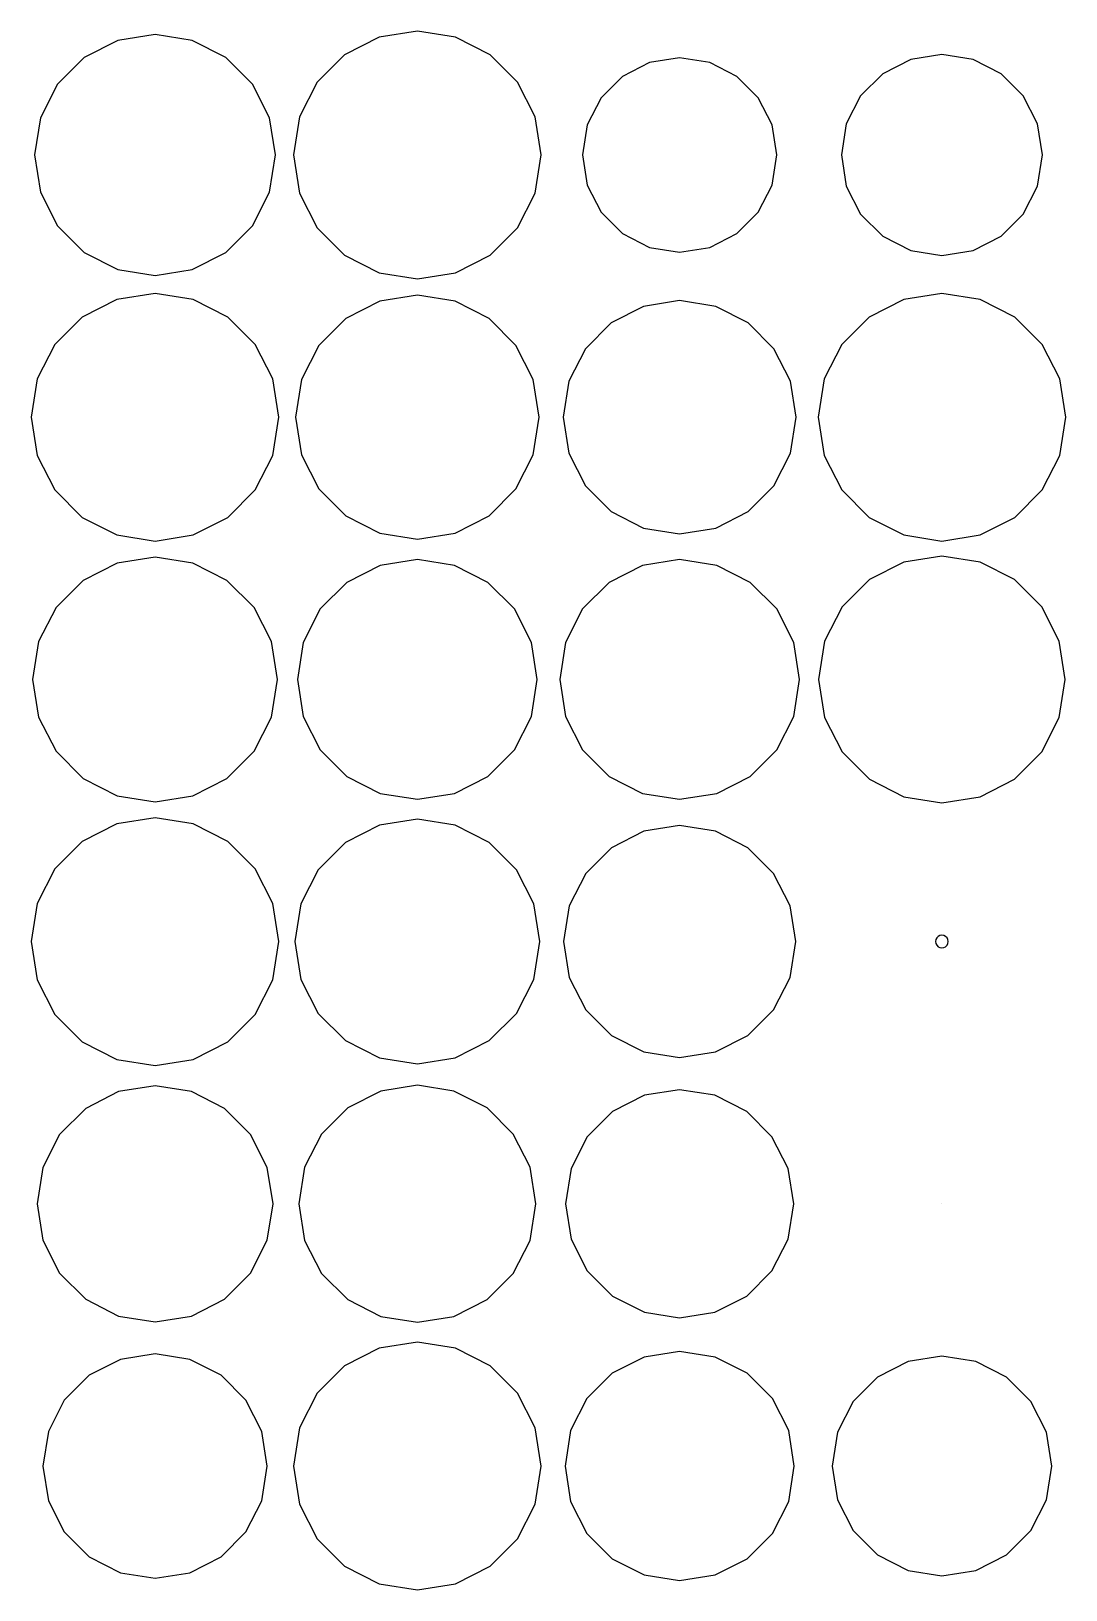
# Model space of a CAD drawing. Header units: metres. Extents: x -319 to 328, y -240 to 246.
# Drawn here: x 4.5 to 75.5, y 12.5 to 119.5 of the extents above; entities that cross this region are included whole.
import ezdxf

# ---------------------------------------------------------------- set-up
doc = ezdxf.new("R2010")
doc.units = ezdxf.units.M

msp = doc.modelspace()

# ---------------------------------------------------------------- linework, layer by layer
for p, q in [((10.445465, 118.86206, -415.6922), (8.140991, 117.68787, -415.6922)), ((13, 119.26666, -415.6922), (10.445465, 118.86206, -415.6922)), ((15.554535, 118.86206, -415.6922), (13, 119.26666, -415.6922)), ((17.85904, 117.68787, -415.6922), (15.554535, 118.86206, -415.6922)), ((28.373352, 119.083984, -415.6922), (26.003815, 117.87665, -415.6922)), ((31, 119.5, -415.6922), (28.373352, 119.083984, -415.6922)), ((33.626648, 119.083984, -415.6922), (31, 119.5, -415.6922)), ((35.996185, 117.87665, -415.6922), (33.626648, 119.083984, -415.6922)), ((26.003815, 117.87665, -415.6922), (24.123352, 115.996185, -415.6922)), ((37.876648, 115.996185, -415.6922), (35.996185, 117.87665, -415.6922)), ((67, 117.899994, -415.6922), (64.8678, 117.56229, -415.6922)), ((69.1322, 117.56229, -415.6922), (67, 117.899994, -415.6922)), ((8.140991, 117.68787, -415.6922), (6.312134, 115.85901, -415.6922)), ((19.687866, 115.85904, -415.6922), (17.85904, 117.68787, -415.6922)), ((46.93988, 117.34036, -415.6922), (45.08142, 116.39343, -415.6922)), ((49, 117.66666, -415.6922), (46.93988, 117.34036, -415.6922)), ((51.06012, 117.34036, -415.6922), (49, 117.66666, -415.6922)), ((52.91858, 116.39343, -415.6922), (51.06012, 117.34036, -415.6922)), ((64.8678, 117.56229, -415.6922), (62.944275, 116.582214, -415.6922)), ((71.055725, 116.582214, -415.6922), (69.1322, 117.56229, -415.6922)), ((6.312134, 115.85901, -415.6922), (5.137939, 113.554535, -415.6922)), ((20.86206, 113.554535, -415.6922), (19.687866, 115.85904, -415.6922)), ((24.123352, 115.996185, -415.6922), (22.916016, 113.62665, -415.6922)), ((39.083984, 113.62665, -415.6922), (37.876648, 115.996185, -415.6922)), ((45.08142, 116.39343, -415.6922), (43.606567, 114.91858, -415.6922)), ((54.393433, 114.91858, -415.6922), (52.91858, 116.39343, -415.6922)), ((62.944275, 116.582214, -415.6922), (61.417786, 115.055725, -415.6922)), ((72.582214, 115.055725, -415.6922), (71.055725, 116.582214, -415.6922)), ((43.606567, 114.91858, -415.6922), (42.659637, 113.06012, -415.6922)), ((55.340363, 113.06012, -415.6922), (54.393433, 114.91858, -415.6922)), ((61.417786, 115.055725, -415.6922), (60.437714, 113.13223, -415.6922)), ((73.56229, 113.1322, -415.6922), (72.582214, 115.055725, -415.6922)), ((5.137939, 113.554535, -415.6922), (4.733337, 111, -415.6922)), ((21.266663, 111, -415.6922), (20.86206, 113.554535, -415.6922)), ((22.916016, 113.62665, -415.6922), (22.5, 111, -415.6922)), ((39.5, 111, -415.6922), (39.083984, 113.62665, -415.6922)), ((42.659637, 113.06012, -415.6922), (42.333344, 111, -415.6922)), ((55.666656, 111, -415.6922), (55.340363, 113.06012, -415.6922)), ((60.437714, 113.13223, -415.6922), (60.100006, 111, -415.6922)), ((73.899994, 111, -415.6922), (73.56229, 113.1322, -415.6922)), ((4.733337, 111, -415.6922), (5.137939, 108.445465, -415.6922)), ((20.86206, 108.445465, -415.6922), (21.266663, 111, -415.6922)), ((22.5, 111, -415.6922), (22.916016, 108.37335, -415.6922)), ((39.083984, 108.37335, -415.6922), (39.5, 111, -415.6922)), ((42.333344, 111, -415.6922), (42.659637, 108.93988, -415.6922)), ((55.340363, 108.93988, -415.6922), (55.666656, 111, -415.6922)), ((60.100006, 111, -415.6922), (60.437714, 108.8678, -415.6922)), ((73.56229, 108.8678, -415.6922), (73.899994, 111, -415.6922)), ((5.137939, 108.445465, -415.6922), (6.312134, 106.14099, -415.6922)), ((19.687866, 106.14096, -415.6922), (20.86206, 108.445465, -415.6922)), ((22.916016, 108.37335, -415.6922), (24.123352, 106.003815, -415.6922)), ((37.876648, 106.003815, -415.6922), (39.083984, 108.37335, -415.6922)), ((42.659637, 108.93988, -415.6922), (43.606567, 107.08142, -415.6922)), ((54.393433, 107.08142, -415.6922), (55.340363, 108.93988, -415.6922)), ((60.437714, 108.8678, -415.6922), (61.417786, 106.944275, -415.6922)), ((72.582214, 106.944275, -415.6922), (73.56229, 108.8678, -415.6922)), ((43.606567, 107.08142, -415.6922), (45.08142, 105.60657, -415.6922)), ((52.91858, 105.60657, -415.6922), (54.393433, 107.08142, -415.6922)), ((6.312134, 106.14099, -415.6922), (8.140961, 104.31213, -415.6922)), ((17.859009, 104.31213, -415.6922), (19.687866, 106.14096, -415.6922)), ((24.123352, 106.003815, -415.6922), (26.003815, 104.12335, -415.6922)), ((35.996185, 104.12335, -415.6922), (37.876648, 106.003815, -415.6922)), ((61.417786, 106.944275, -415.6922), (62.944275, 105.417786, -415.6922)), ((71.055725, 105.417786, -415.6922), (72.582214, 106.944275, -415.6922)), ((45.08142, 105.60657, -415.6922), (46.93988, 104.65964, -415.6922)), ((51.06012, 104.65964, -415.6922), (52.91858, 105.60657, -415.6922)), ((62.944275, 105.417786, -415.6922), (64.86777, 104.43771, -415.6922)), ((69.13223, 104.43771, -415.6922), (71.055725, 105.417786, -415.6922)), ((8.140961, 104.31213, -415.6922), (10.445465, 103.13794, -415.6922)), ((15.554535, 103.13794, -415.6922), (17.859009, 104.31213, -415.6922)), ((26.003815, 104.12335, -415.6922), (28.373352, 102.916016, -415.6922)), ((33.626648, 102.916016, -415.6922), (35.996185, 104.12335, -415.6922)), ((46.93988, 104.65964, -415.6922), (49, 104.33334, -415.6922)), ((49, 104.33334, -415.6922), (51.06012, 104.65964, -415.6922)), ((64.86777, 104.43771, -415.6922), (67, 104.100006, -415.6922)), ((67, 104.100006, -415.6922), (69.13223, 104.43771, -415.6922)), ((10.445465, 103.13794, -415.6922), (13, 102.73334, -415.6922)), ((13, 102.73334, -415.6922), (15.554535, 103.13794, -415.6922)), ((28.373352, 102.916016, -415.6922), (31, 102.5, -415.6922)), ((31, 102.5, -415.6922), (33.626648, 102.916016, -415.6922)), ((10.373352, 101.083984, -415.6922), (8.003815, 99.87665, -415.6922)), ((13, 101.5, -415.6922), (10.373352, 101.083984, -415.6922)), ((15.626648, 101.083984, -415.6922), (13, 101.5, -415.6922)), ((17.996185, 99.87665, -415.6922), (15.626648, 101.083984, -415.6922)), ((28.41455, 100.957184, -415.6922), (26.082184, 99.76877, -415.6922)), ((31, 101.36667, -415.6922), (28.41455, 100.957184, -415.6922)), ((33.58545, 100.957184, -415.6922), (31, 101.36667, -415.6922)), ((35.917816, 99.76877, -415.6922), (33.58545, 100.957184, -415.6922)), ((46.527863, 100.60846, -415.6922), (44.29773, 99.47214, -415.6922)), ((49, 101, -415.6922), (46.527863, 100.60846, -415.6922)), ((51.472137, 100.60846, -415.6922), (49, 101, -415.6922)), ((53.70227, 99.47214, -415.6922), (51.472137, 100.60846, -415.6922)), ((64.37335, 101.083984, -415.6922), (62.003815, 99.87665, -415.6922)), ((67, 101.5, -415.6922), (64.37335, 101.083984, -415.6922)), ((69.62665, 101.083984, -415.6922), (67, 101.5, -415.6922)), ((71.996185, 99.87665, -415.6922), (69.62665, 101.083984, -415.6922)), ((8.003815, 99.87665, -415.6922), (6.123352, 97.996185, -415.6922)), ((19.876648, 97.996185, -415.6922), (17.996185, 99.87665, -415.6922)), ((26.082184, 99.76877, -415.6922), (24.231232, 97.917816, -415.6922)), ((37.76877, 97.917816, -415.6922), (35.917816, 99.76877, -415.6922)), ((62.003815, 99.87665, -415.6922), (60.123352, 97.996185, -415.6922)), ((73.87665, 97.996185, -415.6922), (71.996185, 99.87665, -415.6922)), ((44.29773, 99.47214, -415.6922), (42.527863, 97.70227, -415.6922)), ((55.472137, 97.70227, -415.6922), (53.70227, 99.47214, -415.6922)), ((6.123352, 97.996185, -415.6922), (4.916016, 95.62665, -415.6922)), ((21.083984, 95.62665, -415.6922), (19.876648, 97.996185, -415.6922)), ((24.231232, 97.917816, -415.6922), (23.042816, 95.58545, -415.6922)), ((38.957184, 95.58545, -415.6922), (37.76877, 97.917816, -415.6922)), ((42.527863, 97.70227, -415.6922), (41.39154, 95.47214, -415.6922)), ((56.60846, 95.47214, -415.6922), (55.472137, 97.70227, -415.6922)), ((60.123352, 97.996185, -415.6922), (58.916016, 95.62665, -415.6922)), ((75.083984, 95.62665, -415.6922), (73.87665, 97.996185, -415.6922)), ((4.916016, 95.62665, -415.6922), (4.5, 93, -415.6922)), ((21.5, 93, -415.6922), (21.083984, 95.62665, -415.6922)), ((23.042816, 95.58545, -415.6922), (22.633331, 93, -415.6922)), ((39.36667, 93, -415.6922), (38.957184, 95.58545, -415.6922)), ((41.39154, 95.47214, -415.6922), (41, 93, -415.6922)), ((57, 93, -415.6922), (56.60846, 95.47214, -415.6922)), ((58.916016, 95.62665, -415.6922), (58.5, 93, -415.6922)), ((75.5, 93, -415.6922), (75.083984, 95.62665, -415.6922)), ((4.5, 93, -415.6922), (4.916016, 90.37335, -415.6922)), ((21.083984, 90.37335, -415.6922), (21.5, 93, -415.6922)), ((22.633331, 93, -415.6922), (23.042816, 90.41455, -415.6922)), ((38.957184, 90.41455, -415.6922), (39.36667, 93, -415.6922)), ((41, 93, -415.6922), (41.39154, 90.52786, -415.6922)), ((56.60846, 90.52786, -415.6922), (57, 93, -415.6922)), ((58.5, 93, -415.6922), (58.916016, 90.37335, -415.6922)), ((75.083984, 90.37335, -415.6922), (75.5, 93, -415.6922)), ((4.916016, 90.37335, -415.6922), (6.123352, 88.003815, -415.6922)), ((19.876648, 88.003815, -415.6922), (21.083984, 90.37335, -415.6922)), ((23.042816, 90.41455, -415.6922), (24.231232, 88.082184, -415.6922)), ((37.76877, 88.082184, -415.6922), (38.957184, 90.41455, -415.6922)), ((41.39154, 90.52786, -415.6922), (42.527863, 88.29773, -415.6922)), ((55.472137, 88.29773, -415.6922), (56.60846, 90.52786, -415.6922)), ((58.916016, 90.37335, -415.6922), (60.123352, 88.003815, -415.6922)), ((73.87665, 88.003815, -415.6922), (75.083984, 90.37335, -415.6922)), ((6.123352, 88.003815, -415.6922), (8.003815, 86.12335, -415.6922)), ((17.996185, 86.12335, -415.6922), (19.876648, 88.003815, -415.6922)), ((24.231232, 88.082184, -415.6922), (26.082184, 86.23123, -415.6922)), ((35.917816, 86.23123, -415.6922), (37.76877, 88.082184, -415.6922)), ((42.527863, 88.29773, -415.6922), (44.29773, 86.52786, -415.6922)), ((53.70227, 86.52786, -415.6922), (55.472137, 88.29773, -415.6922)), ((60.123352, 88.003815, -415.6922), (62.003815, 86.12335, -415.6922)), ((71.996185, 86.12335, -415.6922), (73.87665, 88.003815, -415.6922)), ((8.003815, 86.12335, -415.6922), (10.373352, 84.916016, -415.6922)), ((15.626648, 84.916016, -415.6922), (17.996185, 86.12335, -415.6922)), ((26.082184, 86.23123, -415.6922), (28.41455, 85.042816, -415.6922)), ((33.58545, 85.042816, -415.6922), (35.917816, 86.23123, -415.6922)), ((44.29773, 86.52786, -415.6922), (46.527863, 85.39154, -415.6922)), ((51.472137, 85.39154, -415.6922), (53.70227, 86.52786, -415.6922)), ((62.003815, 86.12335, -415.6922), (64.37335, 84.916016, -415.6922)), ((69.62665, 84.916016, -415.6922), (71.996185, 86.12335, -415.6922)), ((10.373352, 84.916016, -415.6922), (13, 84.5, -415.6922)), ((13, 84.5, -415.6922), (15.626648, 84.916016, -415.6922)), ((28.41455, 85.042816, -415.6922), (31, 84.63333, -415.6922)), ((31, 84.63333, -415.6922), (33.58545, 85.042816, -415.6922)), ((46.527863, 85.39154, -415.6922), (49, 85, -415.6922)), ((49, 85, -415.6922), (51.472137, 85.39154, -415.6922)), ((64.37335, 84.916016, -415.6922), (67, 84.5, -415.6922)), ((67, 84.5, -415.6922), (69.62665, 84.916016, -415.6922)), ((67, 83.466675, -415.6922), (64.38367, 83.05228, -415.6922)), ((69.61633, 83.05228, -415.6922), (67, 83.466675, -415.6922)), ((10.404266, 82.98886, -415.6922), (8.062592, 81.795746, -415.6922)), ((13, 83.399994, -415.6922), (10.404266, 82.98886, -415.6922)), ((15.595734, 82.98886, -415.6922), (13, 83.399994, -415.6922)), ((17.937408, 81.795746, -415.6922), (15.595734, 82.98886, -415.6922)), ((28.45575, 82.83035, -415.6922), (26.160583, 81.66092, -415.6922)), ((31, 83.23334, -415.6922), (28.45575, 82.83035, -415.6922)), ((33.54425, 82.83035, -415.6922), (31, 83.23334, -415.6922)), ((35.839447, 81.66092, -415.6922), (33.54425, 82.83035, -415.6922)), ((46.45575, 82.83035, -415.6922), (44.160583, 81.66092, -415.6922)), ((49, 83.23334, -415.6922), (46.45575, 82.83035, -415.6922)), ((51.54425, 82.83035, -415.6922), (49, 83.23334, -415.6922)), ((53.839447, 81.66092, -415.6922), (51.54425, 82.83035, -415.6922)), ((64.38367, 83.05228, -415.6922), (62.023407, 81.84967, -415.6922)), ((71.97659, 81.84967, -415.6922), (69.61633, 83.05228, -415.6922)), ((8.062592, 81.795746, -415.6922), (6.204254, 79.93741, -415.6922)), ((19.795746, 79.93741, -415.6922), (17.937408, 81.795746, -415.6922)), ((26.160583, 81.66092, -415.6922), (24.33908, 79.83942, -415.6922)), ((37.66092, 79.83942, -415.6922), (35.839447, 81.66092, -415.6922)), ((44.160583, 81.66092, -415.6922), (42.33908, 79.83942, -415.6922)), ((55.66092, 79.83942, -415.6922), (53.839447, 81.66092, -415.6922)), ((62.023407, 81.84967, -415.6922), (60.15033, 79.97659, -415.6922)), ((73.84967, 79.97659, -415.6922), (71.97659, 81.84967, -415.6922)), ((6.204254, 79.93741, -415.6922), (5.011139, 77.59573, -415.6922)), ((20.988861, 77.59573, -415.6922), (19.795746, 79.93741, -415.6922)), ((24.33908, 79.83942, -415.6922), (23.169647, 77.54425, -415.6922)), ((38.830353, 77.54425, -415.6922), (37.66092, 79.83942, -415.6922)), ((42.33908, 79.83942, -415.6922), (41.169647, 77.54425, -415.6922)), ((56.830353, 77.54425, -415.6922), (55.66092, 79.83942, -415.6922)), ((60.15033, 79.97659, -415.6922), (58.947723, 77.61633, -415.6922)), ((75.05228, 77.61633, -415.6922), (73.84967, 79.97659, -415.6922)), ((5.011139, 77.59573, -415.6922), (4.600006, 75, -415.6922)), ((21.399994, 75, -415.6922), (20.988861, 77.59573, -415.6922)), ((23.169647, 77.54425, -415.6922), (22.766663, 75, -415.6922)), ((39.233337, 75, -415.6922), (38.830353, 77.54425, -415.6922)), ((41.169647, 77.54425, -415.6922), (40.766663, 75, -415.6922)), ((57.233337, 75, -415.6922), (56.830353, 77.54425, -415.6922)), ((58.947723, 77.61633, -415.6922), (58.533325, 75, -415.6922)), ((75.466675, 75, -415.6922), (75.05228, 77.61633, -415.6922)), ((4.600006, 75, -415.6922), (5.011139, 72.40427, -415.6922)), ((20.988861, 72.40427, -415.6922), (21.399994, 75, -415.6922)), ((22.766663, 75, -415.6922), (23.169647, 72.45575, -415.6922)), ((38.830353, 72.45575, -415.6922), (39.233337, 75, -415.6922)), ((40.766663, 75, -415.6922), (41.169647, 72.45575, -415.6922)), ((56.830353, 72.45575, -415.6922), (57.233337, 75, -415.6922)), ((58.533325, 75, -415.6922), (58.947723, 72.38367, -415.6922)), ((75.05228, 72.38367, -415.6922), (75.466675, 75, -415.6922)), ((5.011139, 72.40427, -415.6922), (6.204254, 70.06259, -415.6922)), ((19.795746, 70.06259, -415.6922), (20.988861, 72.40427, -415.6922)), ((23.169647, 72.45575, -415.6922), (24.33908, 70.16058, -415.6922)), ((37.66092, 70.16055, -415.6922), (38.830353, 72.45575, -415.6922)), ((41.169647, 72.45575, -415.6922), (42.33908, 70.16058, -415.6922)), ((55.66092, 70.16055, -415.6922), (56.830353, 72.45575, -415.6922)), ((58.947723, 72.38367, -415.6922), (60.15033, 70.02341, -415.6922)), ((73.84967, 70.02341, -415.6922), (75.05228, 72.38367, -415.6922)), ((6.204254, 70.06259, -415.6922), (8.062592, 68.204254, -415.6922)), ((17.937408, 68.204254, -415.6922), (19.795746, 70.06259, -415.6922)), ((24.33908, 70.16058, -415.6922), (26.160553, 68.33908, -415.6922)), ((35.839417, 68.33908, -415.6922), (37.66092, 70.16055, -415.6922)), ((42.33908, 70.16058, -415.6922), (44.160553, 68.33908, -415.6922)), ((53.839417, 68.33908, -415.6922), (55.66092, 70.16055, -415.6922)), ((60.15033, 70.02341, -415.6922), (62.023407, 68.15033, -415.6922)), ((71.97659, 68.15033, -415.6922), (73.84967, 70.02341, -415.6922)), ((8.062592, 68.204254, -415.6922), (10.404266, 67.01114, -415.6922)), ((15.595734, 67.01114, -415.6922), (17.937408, 68.204254, -415.6922)), ((26.160553, 68.33908, -415.6922), (28.45575, 67.16965, -415.6922)), ((33.54425, 67.16965, -415.6922), (35.839417, 68.33908, -415.6922)), ((44.160553, 68.33908, -415.6922), (46.45575, 67.16965, -415.6922)), ((51.54425, 67.16965, -415.6922), (53.839417, 68.33908, -415.6922)), ((62.023407, 68.15033, -415.6922), (64.38367, 66.94772, -415.6922)), ((69.61633, 66.94772, -415.6922), (71.97659, 68.15033, -415.6922)), ((10.404266, 67.01114, -415.6922), (13, 66.600006, -415.6922)), ((13, 66.600006, -415.6922), (15.595734, 67.01114, -415.6922)), ((28.45575, 67.16965, -415.6922), (31, 66.76666, -415.6922)), ((31, 66.76666, -415.6922), (33.54425, 67.16965, -415.6922)), ((46.45575, 67.16965, -415.6922), (49, 66.76666, -415.6922)), ((49, 66.76666, -415.6922), (51.54425, 67.16965, -415.6922)), ((64.38367, 66.94772, -415.6922), (67, 66.533325, -415.6922)), ((67, 66.533325, -415.6922), (69.61633, 66.94772, -415.6922)), ((13, 65.5, -415.6922), (10.373352, 65.083984, -415.6922)), ((15.626648, 65.083984, -415.6922), (13, 65.5, -415.6922)), ((31, 65.399994, -415.6922), (28.404266, 64.98886, -415.6922)), ((33.595734, 64.98886, -415.6922), (31, 65.399994, -415.6922)), ((10.373352, 65.083984, -415.6922), (8.003815, 63.876648, -415.6922)), ((17.996185, 63.876648, -415.6922), (15.626648, 65.083984, -415.6922)), ((28.404266, 64.98886, -415.6922), (26.062592, 63.795746, -415.6922)), ((35.93741, 63.795746, -415.6922), (33.595734, 64.98886, -415.6922)), ((46.538177, 64.57675, -415.6922), (44.31732, 63.44516, -415.6922)), ((49, 64.966675, -415.6922), (46.538177, 64.57675, -415.6922)), ((51.461823, 64.57675, -415.6922), (49, 64.966675, -415.6922)), ((53.68268, 63.44516, -415.6922), (51.461823, 64.57675, -415.6922)), ((8.003815, 63.876648, -415.6922), (6.123352, 61.996185, -415.6922)), ((19.876648, 61.996185, -415.6922), (17.996185, 63.876648, -415.6922)), ((26.062592, 63.795746, -415.6922), (24.204254, 61.93741, -415.6922)), ((37.795746, 61.93741, -415.6922), (35.93741, 63.795746, -415.6922)), ((44.31732, 63.44516, -415.6922), (42.55484, 61.68268, -415.6922)), ((55.44516, 61.68268, -415.6922), (53.68268, 63.44516, -415.6922)), ((6.123352, 61.996185, -415.6922), (4.916016, 59.626648, -415.6922)), ((21.083984, 59.626648, -415.6922), (19.876648, 61.996185, -415.6922)), ((24.204254, 61.93741, -415.6922), (23.011139, 59.595734, -415.6922)), ((38.98886, 59.595734, -415.6922), (37.795746, 61.93741, -415.6922)), ((42.55484, 61.68268, -415.6922), (41.42325, 59.461823, -415.6922)), ((56.57675, 59.461823, -415.6922), (55.44516, 61.68268, -415.6922)), ((4.916016, 59.626648, -415.6922), (4.5, 57, -415.6922)), ((21.5, 57, -415.6922), (21.083984, 59.626648, -415.6922)), ((23.011139, 59.595734, -415.6922), (22.600006, 57, -415.6922)), ((39.399994, 57, -415.6922), (38.98886, 59.595734, -415.6922)), ((41.42325, 59.461823, -415.6922), (41.033325, 57, -415.6922)), ((56.966675, 57, -415.6922), (56.57675, 59.461823, -415.6922)), ((4.5, 57, -415.6922), (4.916016, 54.373352, -415.6922)), ((21.083984, 54.373352, -415.6922), (21.5, 57, -415.6922)), ((22.600006, 57, -415.6922), (23.011139, 54.404266, -415.6922)), ((38.98886, 54.404266, -415.6922), (39.399994, 57, -415.6922)), ((41.033325, 57, -415.6922), (41.42325, 54.538177, -415.6922)), ((56.57675, 54.538177, -415.6922), (56.966675, 57, -415.6922)), ((66.58789, 57.13391, -415.6922), (66.56668, 57, -415.6922)), ((66.56668, 57, -415.6922), (66.58789, 56.86609, -415.6922)), ((66.649414, 57.2547, -415.6922), (66.58789, 57.13391, -415.6922)), ((66.58789, 56.86609, -415.6922), (66.649414, 56.7453, -415.6922)), ((66.7453, 57.350586, -415.6922), (66.649414, 57.2547, -415.6922)), ((66.649414, 56.7453, -415.6922), (66.7453, 56.649414, -415.6922)), ((66.86609, 57.41211, -415.6922), (66.7453, 57.350586, -415.6922)), ((67, 57.43332, -415.6922), (66.86609, 57.41211, -415.6922)), ((67.13391, 57.41211, -415.6922), (67, 57.43332, -415.6922)), ((67.2547, 57.350586, -415.6922), (67.13391, 57.41211, -415.6922)), ((67.350586, 57.2547, -415.6922), (67.2547, 57.350586, -415.6922)), ((67.2547, 56.649414, -415.6922), (67.350586, 56.7453, -415.6922)), ((67.41211, 57.13391, -415.6922), (67.350586, 57.2547, -415.6922)), ((67.350586, 56.7453, -415.6922), (67.41211, 56.86609, -415.6922)), ((67.43332, 57, -415.6922), (67.41211, 57.13391, -415.6922)), ((67.41211, 56.86609, -415.6922), (67.43332, 57, -415.6922)), ((66.7453, 56.649414, -415.6922), (66.86609, 56.58789, -415.6922)), ((66.86609, 56.58789, -415.6922), (67, 56.56668, -415.6922)), ((67, 56.56668, -415.6922), (67.13391, 56.58789, -415.6922)), ((67.13391, 56.58789, -415.6922), (67.2547, 56.649414, -415.6922)), ((4.916016, 54.373352, -415.6922), (6.123352, 52.003815, -415.6922)), ((19.876648, 52.003815, -415.6922), (21.083984, 54.373352, -415.6922)), ((23.011139, 54.404266, -415.6922), (24.204254, 52.06259, -415.6922)), ((37.795746, 52.06259, -415.6922), (38.98886, 54.404266, -415.6922)), ((41.42325, 54.538177, -415.6922), (42.55484, 52.31732, -415.6922)), ((55.44516, 52.31732, -415.6922), (56.57675, 54.538177, -415.6922)), ((6.123352, 52.003815, -415.6922), (8.003815, 50.123352, -415.6922)), ((17.996185, 50.123352, -415.6922), (19.876648, 52.003815, -415.6922)), ((24.204254, 52.06259, -415.6922), (26.062592, 50.204254, -415.6922)), ((35.93741, 50.204254, -415.6922), (37.795746, 52.06259, -415.6922)), ((42.55484, 52.31732, -415.6922), (44.31732, 50.55484, -415.6922)), ((53.68268, 50.55484, -415.6922), (55.44516, 52.31732, -415.6922)), ((44.31732, 50.55484, -415.6922), (46.538177, 49.42325, -415.6922)), ((51.461823, 49.42325, -415.6922), (53.68268, 50.55484, -415.6922)), ((8.003815, 50.123352, -415.6922), (10.373352, 48.916016, -415.6922)), ((15.626648, 48.916016, -415.6922), (17.996185, 50.123352, -415.6922)), ((26.062592, 50.204254, -415.6922), (28.404266, 49.01114, -415.6922)), ((33.595734, 49.01114, -415.6922), (35.93741, 50.204254, -415.6922)), ((46.538177, 49.42325, -415.6922), (49, 49.033325, -415.6922)), ((49, 49.033325, -415.6922), (51.461823, 49.42325, -415.6922)), ((10.373352, 48.916016, -415.6922), (13, 48.5, -415.6922)), ((13, 48.5, -415.6922), (15.626648, 48.916016, -415.6922)), ((28.404266, 49.01114, -415.6922), (31, 48.600006, -415.6922)), ((31, 48.600006, -415.6922), (33.595734, 49.01114, -415.6922)), ((13, 47.100006, -415.6922), (10.496948, 46.703552, -415.6922)), ((15.503052, 46.703552, -415.6922), (13, 47.100006, -415.6922)), ((31, 47.13333, -415.6922), (28.486664, 46.73526, -415.6922)), ((33.513336, 46.73526, -415.6922), (31, 47.13333, -415.6922)), ((10.496948, 46.703552, -415.6922), (8.238953, 45.55304, -415.6922)), ((17.761047, 45.55304, -415.6922), (15.503052, 46.703552, -415.6922)), ((28.486664, 46.73526, -415.6922), (26.21936, 45.580017, -415.6922)), ((35.78064, 45.580017, -415.6922), (33.513336, 46.73526, -415.6922)), ((46.579376, 46.44995, -415.6922), (44.39569, 45.33731, -415.6922)), ((49, 46.833344, -415.6922), (46.579376, 46.44995, -415.6922)), ((51.420624, 46.44995, -415.6922), (49, 46.833344, -415.6922)), ((53.60431, 45.33731, -415.6922), (51.420624, 46.44995, -415.6922)), ((8.238953, 45.55304, -415.6922), (6.44696, 43.761047, -415.6922)), ((19.55304, 43.761047, -415.6922), (17.761047, 45.55304, -415.6922)), ((26.21936, 45.580017, -415.6922), (24.419983, 43.78064, -415.6922)), ((37.580017, 43.78064, -415.6922), (35.78064, 45.580017, -415.6922)), ((44.39569, 45.33731, -415.6922), (42.66269, 43.60431, -415.6922)), ((55.33731, 43.60431, -415.6922), (53.60431, 45.33731, -415.6922)), ((6.44696, 43.761047, -415.6922), (5.296448, 41.50305, -415.6922)), ((20.703552, 41.50305, -415.6922), (19.55304, 43.761047, -415.6922)), ((24.419983, 43.78064, -415.6922), (23.26474, 41.513336, -415.6922)), ((38.73526, 41.513336, -415.6922), (37.580017, 43.78064, -415.6922)), ((42.66269, 43.60431, -415.6922), (41.55005, 41.420624, -415.6922)), ((56.44995, 41.420624, -415.6922), (55.33731, 43.60431, -415.6922)), ((5.296448, 41.50305, -415.6922), (4.899994, 39, -415.6922)), ((21.100006, 39, -415.6922), (20.703552, 41.50305, -415.6922)), ((23.26474, 41.513336, -415.6922), (22.866669, 39, -415.6922)), ((39.13333, 39, -415.6922), (38.73526, 41.513336, -415.6922)), ((41.55005, 41.420624, -415.6922), (41.166656, 39, -415.6922)), ((56.833344, 39, -415.6922), (56.44995, 41.420624, -415.6922)), ((4.899994, 39, -415.6922), (5.296448, 36.49695, -415.6922)), ((20.703552, 36.49695, -415.6922), (21.100006, 39, -415.6922)), ((22.866669, 39, -415.6922), (23.26474, 36.486664, -415.6922)), ((38.73526, 36.486664, -415.6922), (39.13333, 39, -415.6922)), ((41.166656, 39, -415.6922), (41.55005, 36.579376, -415.6922)), ((56.44995, 36.579376, -415.6922), (56.833344, 39, -415.6922)), ((67, 39, -415.6922), (67, 39, -415.6922)), ((67, 39, -415.6922), (67, 39, -415.6922)), ((67, 39, -415.6922), (67, 39, -415.6922)), ((67, 39, -415.6922), (67, 39, -415.6922)), ((67, 39, -415.6922), (67, 39, -415.6922)), ((67, 39, -415.6922), (67, 39, -415.6922)), ((67, 39, -415.6922), (67, 39, -415.6922)), ((67, 39, -415.6922), (67, 39, -415.6922)), ((67, 39, -415.6922), (67, 39, -415.6922)), ((67, 39, -415.6922), (67, 39, -415.6922)), ((67, 39, -415.6922), (67, 39, -415.6922)), ((67, 39, -415.6922), (67, 39, -415.6922)), ((67, 39, -415.6922), (67, 39, -415.6922)), ((67, 39, -415.6922), (67, 39, -415.6922)), ((67, 39, -415.6922), (67, 39, -415.6922)), ((67, 39, -415.6922), (67, 39, -415.6922)), ((67, 39, -415.6922), (67, 39, -415.6922)), ((67, 39, -415.6922), (67, 39, -415.6922)), ((67, 39, -415.6922), (67, 39, -415.6922)), ((67, 39, -415.6922), (67, 39, -415.6922)), ((5.296448, 36.49695, -415.6922), (6.44696, 34.238953, -415.6922)), ((19.55304, 34.238953, -415.6922), (20.703552, 36.49695, -415.6922)), ((23.26474, 36.486664, -415.6922), (24.419983, 34.21936, -415.6922)), ((37.580017, 34.21936, -415.6922), (38.73526, 36.486664, -415.6922)), ((41.55005, 36.579376, -415.6922), (42.66269, 34.39569, -415.6922)), ((55.33731, 34.39569, -415.6922), (56.44995, 36.579376, -415.6922)), ((42.66269, 34.39569, -415.6922), (44.39569, 32.66269, -415.6922)), ((53.60431, 32.66269, -415.6922), (55.33731, 34.39569, -415.6922)), ((6.44696, 34.238953, -415.6922), (8.238953, 32.44696, -415.6922)), ((17.761047, 32.44696, -415.6922), (19.55304, 34.238953, -415.6922)), ((24.419983, 34.21936, -415.6922), (26.21936, 32.419983, -415.6922)), ((35.78064, 32.419983, -415.6922), (37.580017, 34.21936, -415.6922)), ((8.238953, 32.44696, -415.6922), (10.496948, 31.296448, -415.6922)), ((15.503052, 31.296448, -415.6922), (17.761047, 32.44696, -415.6922)), ((26.21936, 32.419983, -415.6922), (28.486664, 31.26474, -415.6922)), ((33.513336, 31.26474, -415.6922), (35.78064, 32.419983, -415.6922)), ((44.39569, 32.66269, -415.6922), (46.579376, 31.550049, -415.6922)), ((51.420624, 31.550049, -415.6922), (53.60431, 32.66269, -415.6922)), ((10.496948, 31.296448, -415.6922), (13, 30.899994, -415.6922)), ((13, 30.899994, -415.6922), (15.503052, 31.296448, -415.6922)), ((28.486664, 31.26474, -415.6922), (31, 30.866669, -415.6922)), ((31, 30.866669, -415.6922), (33.513336, 31.26474, -415.6922)), ((46.579376, 31.550049, -415.6922), (49, 31.166656, -415.6922)), ((49, 31.166656, -415.6922), (51.420624, 31.550049, -415.6922)), ((28.373352, 29.083984, -415.6922), (26.003815, 27.876648, -415.6922)), ((31, 29.5, -415.6922), (28.373352, 29.083984, -415.6922)), ((33.626648, 29.083984, -415.6922), (31, 29.5, -415.6922)), ((35.996185, 27.876648, -415.6922), (33.626648, 29.083984, -415.6922)), ((10.620575, 28.32312, -415.6922), (8.47406, 27.229431, -415.6922)), ((13, 28.700012, -415.6922), (10.620575, 28.32312, -415.6922)), ((15.379425, 28.32312, -415.6922), (13, 28.700012, -415.6922)), ((17.52594, 27.229431, -415.6922), (15.379425, 28.32312, -415.6922)), ((26.003815, 27.876648, -415.6922), (24.123352, 25.996185, -415.6922)), ((37.876648, 25.996185, -415.6922), (35.996185, 27.876648, -415.6922)), ((46.56906, 28.481659, -415.6922), (44.3761, 27.364258, -415.6922)), ((49, 28.866669, -415.6922), (46.56906, 28.481659, -415.6922)), ((51.43094, 28.481659, -415.6922), (49, 28.866669, -415.6922)), ((53.6239, 27.364258, -415.6922), (51.43094, 28.481659, -415.6922)), ((64.67206, 28.164612, -415.6922), (62.57202, 27.094604, -415.6922)), ((67, 28.533325, -415.6922), (64.67206, 28.164612, -415.6922)), ((69.32794, 28.164612, -415.6922), (67, 28.533325, -415.6922)), ((71.42798, 27.094604, -415.6922), (69.32794, 28.164612, -415.6922)), ((8.47406, 27.229431, -415.6922), (6.770569, 25.52594, -415.6922)), ((19.229431, 25.52594, -415.6922), (17.52594, 27.229431, -415.6922)), ((44.3761, 27.364258, -415.6922), (42.635742, 25.623901, -415.6922)), ((55.364258, 25.623901, -415.6922), (53.6239, 27.364258, -415.6922)), ((62.57202, 27.094604, -415.6922), (60.905396, 25.427979, -415.6922)), ((73.094604, 25.427979, -415.6922), (71.42798, 27.094604, -415.6922)), ((24.123352, 25.996185, -415.6922), (22.916016, 23.626648, -415.6922)), ((39.083984, 23.626648, -415.6922), (37.876648, 25.996185, -415.6922)), ((6.770569, 25.52594, -415.6922), (5.67688, 23.379425, -415.6922)), ((20.32312, 23.379425, -415.6922), (19.229431, 25.52594, -415.6922)), ((42.635742, 25.623901, -415.6922), (41.51834, 23.430939, -415.6922)), ((56.48166, 23.430939, -415.6922), (55.364258, 25.623901, -415.6922)), ((60.905396, 25.427979, -415.6922), (59.83539, 23.327942, -415.6922)), ((74.16461, 23.327942, -415.6922), (73.094604, 25.427979, -415.6922)), ((22.916016, 23.626648, -415.6922), (22.5, 21, -415.6922)), ((39.5, 21, -415.6922), (39.083984, 23.626648, -415.6922)), ((5.67688, 23.379425, -415.6922), (5.299988, 21, -415.6922)), ((20.700012, 21, -415.6922), (20.32312, 23.379425, -415.6922)), ((41.51834, 23.430939, -415.6922), (41.13333, 21, -415.6922)), ((56.86667, 21, -415.6922), (56.48166, 23.430939, -415.6922)), ((59.83539, 23.327942, -415.6922), (59.466675, 21, -415.6922)), ((74.533325, 21, -415.6922), (74.16461, 23.327942, -415.6922)), ((5.299988, 21, -415.6922), (5.67688, 18.620575, -415.6922)), ((20.32312, 18.620575, -415.6922), (20.700012, 21, -415.6922)), ((22.5, 21, -415.6922), (22.916016, 18.373352, -415.6922)), ((39.083984, 18.373352, -415.6922), (39.5, 21, -415.6922)), ((41.13333, 21, -415.6922), (41.51834, 18.569061, -415.6922)), ((56.48166, 18.569061, -415.6922), (56.86667, 21, -415.6922)), ((59.466675, 21, -415.6922), (59.83539, 18.672058, -415.6922)), ((74.16461, 18.672058, -415.6922), (74.533325, 21, -415.6922)), ((5.67688, 18.620575, -415.6922), (6.770569, 16.47406, -415.6922)), ((19.229431, 16.47406, -415.6922), (20.32312, 18.620575, -415.6922)), ((22.916016, 18.373352, -415.6922), (24.123352, 16.003815, -415.6922)), ((37.876648, 16.003815, -415.6922), (39.083984, 18.373352, -415.6922)), ((41.51834, 18.569061, -415.6922), (42.635742, 16.376099, -415.6922)), ((55.364258, 16.376099, -415.6922), (56.48166, 18.569061, -415.6922)), ((59.83539, 18.672058, -415.6922), (60.905396, 16.572021, -415.6922)), ((73.094604, 16.572021, -415.6922), (74.16461, 18.672058, -415.6922)), ((6.770569, 16.47406, -415.6922), (8.47406, 14.770569, -415.6922)), ((17.52594, 14.770569, -415.6922), (19.229431, 16.47406, -415.6922)), ((42.635742, 16.376099, -415.6922), (44.3761, 14.635727, -415.6922)), ((53.6239, 14.635727, -415.6922), (55.364258, 16.376099, -415.6922)), ((60.905396, 16.572021, -415.6922), (62.57202, 14.905411, -415.6922)), ((71.42798, 14.905411, -415.6922), (73.094604, 16.572021, -415.6922)), ((24.123352, 16.003815, -415.6922), (26.003815, 14.123352, -415.6922)), ((35.996185, 14.123352, -415.6922), (37.876648, 16.003815, -415.6922)), ((8.47406, 14.770569, -415.6922), (10.620575, 13.676865, -415.6922)), ((15.379425, 13.676865, -415.6922), (17.52594, 14.770569, -415.6922)), ((26.003815, 14.123352, -415.6922), (28.373352, 12.916016, -415.6922)), ((33.626648, 12.916016, -415.6922), (35.996185, 14.123352, -415.6922)), ((44.3761, 14.635727, -415.6922), (46.56906, 13.518356, -415.6922)), ((51.43094, 13.518356, -415.6922), (53.6239, 14.635727, -415.6922)), ((62.57202, 14.905411, -415.6922), (64.67206, 13.835373, -415.6922)), ((69.32794, 13.835373, -415.6922), (71.42798, 14.905411, -415.6922)), ((10.620575, 13.676865, -415.6922), (13, 13.300003, -415.6922)), ((13, 13.300003, -415.6922), (15.379425, 13.676865, -415.6922)), ((28.373352, 12.916016, -415.6922), (31, 12.5, -415.6922)), ((31, 12.5, -415.6922), (33.626648, 12.916016, -415.6922)), ((46.56906, 13.518356, -415.6922), (49, 13.133331, -415.6922)), ((49, 13.133331, -415.6922), (51.43094, 13.518356, -415.6922)), ((64.67206, 13.835373, -415.6922), (67, 13.46666, -415.6922)), ((67, 13.46666, -415.6922), (69.32794, 13.835373, -415.6922))]:
    msp.add_line(p, q)

doc.saveas('drawing.dxf')
